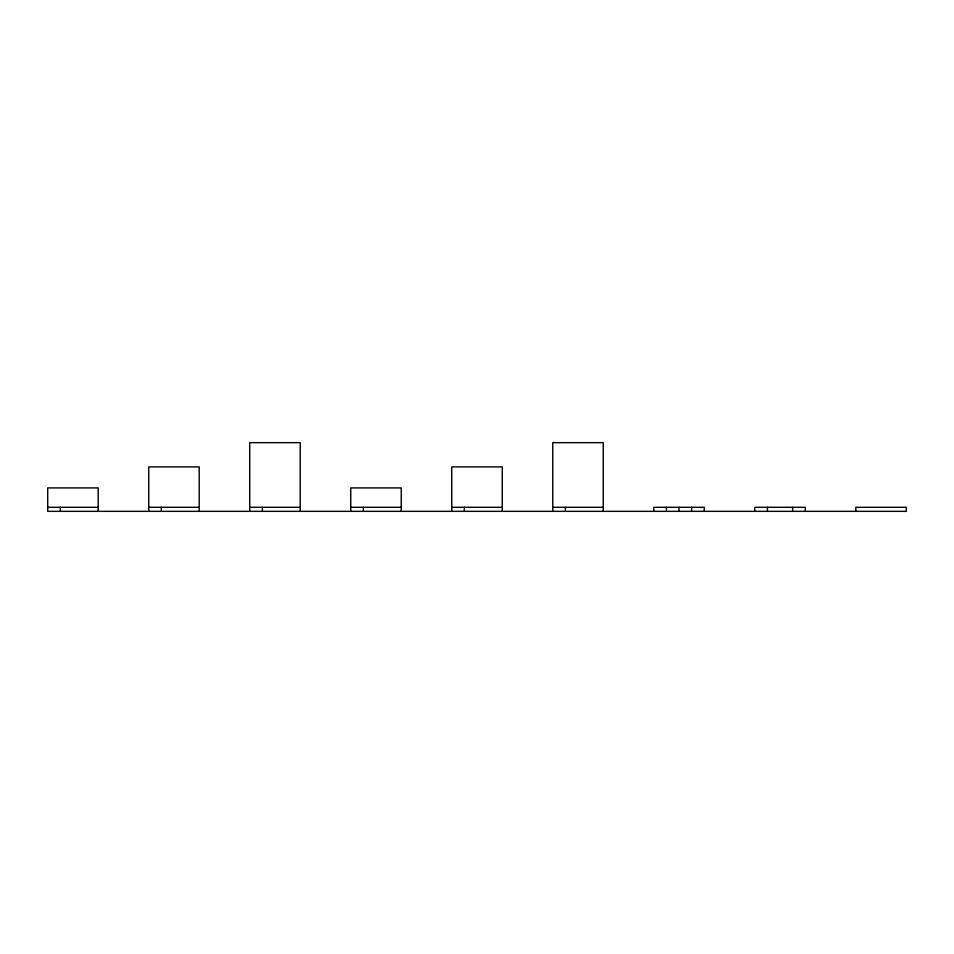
<?xml version="1.0" encoding="UTF-8"?>
<svg xmlns="http://www.w3.org/2000/svg" width="954" height="954" viewBox="0 0 954 954"><rect width="100%" height="100%" fill="white"/><g stroke="black" fill="none" stroke-linecap="round" stroke-linejoin="round"><path stroke-width="1.43" d="M47.7 507.301L98.202 507.301M148.717 507.301L199.219 507.301M249.721 507.301L300.224 507.301M350.738 507.301L401.24 507.301M451.743 507.301L502.257 507.301M552.76 507.301L603.262 507.301M855.798 511.344L855.798 507.301L906.3 507.301L906.3 511.344L47.7 511.344L47.7 487.911L98.202 487.911L98.202 511.344M805.283 511.344L805.283 507.301L754.781 507.301L754.781 511.344M792.667 507.301L792.667 511.344M767.41 507.301L767.41 511.344M704.279 511.344L704.279 507.301L653.776 507.301L653.776 511.344M691.65 507.301L691.65 511.344M679.021 507.301L679.021 511.344M666.393 507.301L666.393 511.344M603.262 511.344L603.262 442.656L552.76 442.656L552.76 511.344M565.388 507.301L565.388 511.344M502.257 511.344L502.257 466.9L451.743 466.9L451.743 511.344M464.371 507.301L464.371 511.344M401.24 511.344L401.24 487.911L350.738 487.911L350.738 511.344M363.367 507.301L363.367 511.344M300.224 511.344L300.224 442.656L249.721 442.656L249.721 511.344M262.35 507.301L262.35 511.344M199.219 511.344L199.219 466.9L148.717 466.9L148.717 511.344M161.333 507.301L161.333 511.344M60.329 507.301L60.329 511.344"/></g></svg>
